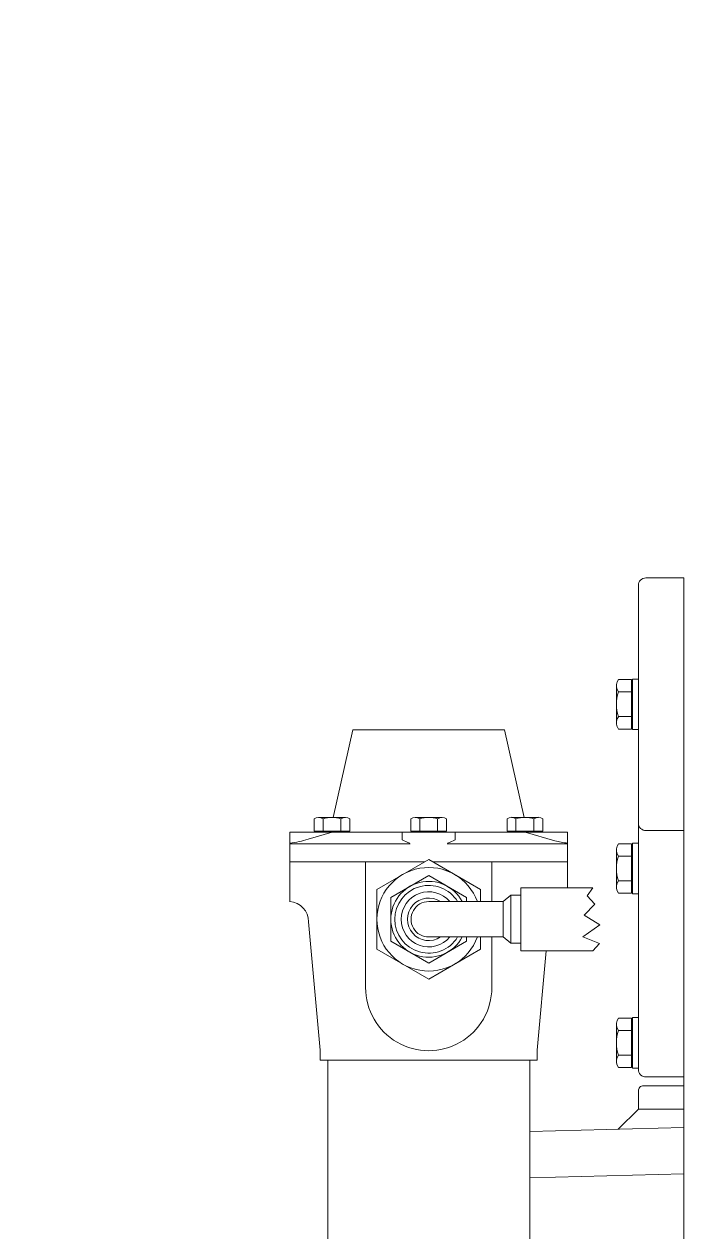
# Model space of a CAD drawing. Header units: millimetres. Extents: x 138823 to 235949, y -69097 to 9810.
# Drawn here: x 155032 to 155379, y -64681 to -64046 of the extents above; entities that cross this region are included whole.
import ezdxf

# ---------------------------------------------------------------- set-up
doc = ezdxf.new("R2010")
doc.units = ezdxf.units.MM
doc.layers.add('0 CASCO', color=7, linetype='Continuous')
doc.layers.add('18 MOTORES E GERADORES', color=14, linetype='Continuous')

msp = doc.modelspace()

# ---------------------------------------------------------------- linework, layer by layer
at = {"layer": '0 CASCO'}
msp.add_open_spline([(146126.82, -63082.43), (146215.2, -63369.66), (146379.47, -63903.54), (146662.98, -64639.71), (146952.93, -65272.76), (147256.1, -65825.61), (147575.41, -66312.18), (147907.4, -66748.12), (148141.96, -67015.25), (148256.81, -67146.05), (148433.31, -67217.62), (148727.39, -67336.86), (149267.37, -67517.24), (149866.81, -67690.32), (150582.08, -67853.22), (151284.25, -67971.53), (151973.43, -68053.78), (152654.36, -68110.1), (153543.21, -68165.07), (155031.62, -68229.81), (156745.07, -68300.69), (158569.82, -68359.4), (160341.66, -68398.49), (162120.51, -68415.91), (165904.25, -68415.58), (169966.48, -68414.49), (175373.8, -68418.02), (179241.25, -68353.49), (182508.18, -68358.73), (184198.21, -68343.7), (185099.59, -68311.19), (185777.92, -68270.41), (186463.78, -68206.91), (187165.87, -68113.71), (187764.5, -68007.52), (188457.23, -67861), (189171.48, -67681.5), (190011.86, -67437.72), (190763.31, -67194.39), (191465.34, -66941.61), (192112.93, -66674.24), (192717.78, -66369.93), (193303.42, -66005.52), (194045.73, -65461.3), (194777.19, -64875.13), (195509.51, -64332.91), (195966.55, -64029.98), (196376.02, -63801.44), (196709.38, -63650.83), (197110.89, -63519.82), (197514.32, -63423.58), (198015.82, -63322.47), (198542.47, -63229.63), (199173.55, -63150.26), (199598.12, -63107.99), (199854.89, -63082.43)], degree=3, knots=[0, 0, 0, 0, 901.347948, 1675.319997, 2364.677603, 2988.840142, 3564.913749, 4109.091785, 4631.178176, 4631.178176, 4631.178176, 5202.378251, 5582.891234, 6338.519578, 7073.266174, 7782.366384, 8473.718568, 9154.846991, 9831.879341, 11145.250803, 13624.165902, 14976.643804, 16622.243106, 18940.880075, 20313.267208, 27973.450232, 31127.646951, 36535.061714, 39576.620039, 40928.546533, 41604.908463, 42282.305172, 42966.969378, 43670.810001, 44406.445425, 44790.246915, 45794.849099, 46614.860763, 47415.011993, 48164.042526, 48852.838016, 49515.641376, 50192.856084, 50919.426916, 52275.645461, 53004.522816, 53652.759672, 53918.536496, 54410.868153, 54747.069908, 55184.163317, 55654.219696, 56281.932144, 56787.842028, 57561.948504, 57561.948504, 57561.948504, 57561.948504], dxfattribs=at)
at = {"layer": '18 MOTORES E GERADORES', "linetype": 'Continuous', "lineweight": 20}
for p, q in [((155378.8, -64337.23), (155358.89, -64337.23)), ((155378.8, -64337.23), (155378.8, -64599.34)), ((155378.8, -64337.64), (155378.8, -64728.46)), ((155354.91, -64341.21), (155354.91, -64595.35)), ((155343.36, -64393.82), (155343.36, -64413.36)), ((155343.75, -64391.82), (155344.48, -64390.56)), ((155351.33, -64390.56), (155344.48, -64390.56)), ((155351.33, -64390.56), (155351.33, -64416.61)), ((155351.33, -64392.31), (155351.86, -64392.31)), ((155354.91, -64390.32), (155351.86, -64390.32)), ((155351.86, -64416.86), (155351.86, -64390.32)), ((155344.48, -64397.08), (155351.33, -64397.08)), ((155344.48, -64410.1), (155351.33, -64410.1)), ((155204.93, -64416.99), (155194.59, -64462.98)), ((155204.93, -64416.99), (155284.55, -64416.99)), ((155284.55, -64416.99), (155294.89, -64462.98)), ((155344.48, -64416.61), (155343.75, -64415.35)), ((155344.48, -64416.61), (155351.33, -64416.61)), ((155351.33, -64414.87), (155351.86, -64414.87)), ((155354.91, -64416.86), (155351.86, -64416.86)), ((155184.51, -64463.79), (155184.51, -64470.28)), ((155186.87, -64462.98), (155201, -64462.98)), ((155189.22, -64463.79), (155189.22, -64470.28)), ((155198.64, -64463.79), (155198.64, -64470.28)), ((155203.35, -64463.79), (155203.35, -64470.28)), ((155235.32, -64463.79), (155235.32, -64470.28)), ((155237.67, -64462.98), (155251.81, -64462.98)), ((155240.03, -64463.79), (155240.03, -64470.28)), ((155249.45, -64463.79), (155249.45, -64470.28)), ((155254.16, -64463.79), (155254.16, -64470.28)), ((155285.9, -64463.79), (155285.9, -64470.28)), ((155288.25, -64462.98), (155302.39, -64462.98)), ((155290.61, -64463.79), (155290.61, -64470.28)), ((155300.03, -64463.79), (155300.03, -64470.28)), ((155304.74, -64463.79), (155304.74, -64470.28)), ((155171.75, -64507.27), (155171.75, -64470.8)), ((155317.73, -64470.8), (155171.75, -64470.8)), ((155181.41, -64474.41), (155193.99, -64470.8)), ((155184.51, -64470.28), (155203.35, -64470.28)), ((155185.26, -64470.28), (155185.26, -64470.8)), ((155202.61, -64470.28), (155202.61, -64470.8)), ((155230.86, -64470.8), (155230.86, -64474.74)), ((155235.32, -64470.28), (155254.16, -64470.28)), ((155236.06, -64470.28), (155236.06, -64470.8)), ((155253.42, -64470.28), (155253.42, -64470.8)), ((155258.62, -64470.8), (155258.62, -64474.74)), ((155285.9, -64470.28), (155304.74, -64470.28)), ((155286.64, -64470.28), (155286.64, -64470.8)), ((155311.07, -64475.27), (155295.5, -64470.8)), ((155304, -64470.28), (155304, -64470.8)), ((155317.73, -64499.94), (155317.73, -64470.8)), ((155378.8, -64469.94), (155358.89, -64469.94)), ((155235.03, -64476.87), (155171.75, -64476.87)), ((155254.45, -64476.87), (155317.73, -64476.87)), ((155343.75, -64478.08), (155344.48, -64476.82)), ((155351.33, -64476.82), (155344.48, -64476.82)), ((155351.33, -64476.82), (155351.33, -64502.88)), ((155351.86, -64503.12), (155351.86, -64476.58)), ((155354.91, -64476.58), (155351.86, -64476.58)), ((155343.36, -64480.08), (155343.36, -64499.62)), ((155344.48, -64483.34), (155351.33, -64483.34)), ((155351.33, -64478.57), (155351.86, -64478.57)), ((155242.49, -64486.41), (155171.75, -64486.41)), ((155211.56, -64486.41), (155211.56, -64552.36)), ((155217.54, -64500.82), (155244.74, -64485.11)), ((155244.74, -64485.11), (155271.95, -64500.82)), ((155317.73, -64486.41), (155247, -64486.41)), ((155277.92, -64486.41), (155277.92, -64507.24)), ((155224.83, -64505.03), (155244.74, -64493.54)), ((155244.74, -64493.54), (155264.65, -64505.03)), ((155344.48, -64496.36), (155351.33, -64496.36)), ((155217.54, -64532.23), (155217.54, -64500.82)), ((155271.95, -64507.24), (155271.95, -64500.82)), ((155293.18, -64499.94), (155293.18, -64533.11)), ((155330.9, -64499.94), (155293.18, -64499.94)), ((155344.48, -64502.88), (155343.75, -64501.62)), ((155344.48, -64502.88), (155351.33, -64502.88)), ((155351.33, -64501.13), (155351.86, -64501.13)), ((155224.83, -64528.02), (155224.83, -64505.03)), ((155244.74, -64507.24), (155283.89, -64507.24)), ((155264.65, -64507.24), (155264.65, -64505.03)), ((155283.89, -64507.24), (155287.87, -64503.92)), ((155283.89, -64507.24), (155283.89, -64525.82)), ((155287.87, -64503.92), (155287.87, -64529.13)), ((155287.87, -64503.92), (155293.18, -64503.92)), ((155354.91, -64503.12), (155351.86, -64503.12)), ((155181.6, -64517.86), (155187.68, -64585.33)), ((155244.74, -64539.51), (155224.83, -64528.02)), ((155244.74, -64525.82), (155283.89, -64525.82)), ((155264.65, -64528.02), (155244.74, -64539.51)), ((155264.65, -64525.82), (155264.65, -64528.02)), ((155271.95, -64525.82), (155271.95, -64532.23)), ((155277.92, -64525.82), (155277.92, -64552.36)), ((155283.89, -64525.82), (155287.87, -64529.13)), ((155244.74, -64547.94), (155217.54, -64532.23)), ((155271.95, -64532.23), (155244.74, -64547.94)), ((155287.87, -64529.13), (155293.18, -64529.13)), ((155330.9, -64533.11), (155293.18, -64533.11)), ((155306.51, -64533.11), (155301.81, -64585.33)), ((155343.36, -64571.65), (155343.36, -64591.19)), ((155343.75, -64569.65), (155344.48, -64568.4)), ((155351.33, -64568.4), (155344.48, -64568.4)), ((155351.33, -64568.4), (155351.33, -64594.45)), ((155351.33, -64570.14), (155351.86, -64570.14)), ((155351.86, -64594.69), (155351.86, -64568.15)), ((155354.91, -64568.15), (155351.86, -64568.15)), ((155344.48, -64574.91), (155351.33, -64574.91)), ((155187.68, -64585.33), (155187.68, -64590.54)), ((155301.81, -64585.33), (155301.81, -64590.54)), ((155187.68, -64590.54), (155301.81, -64590.54)), ((155191.66, -64907), (155191.66, -64590.54)), ((155297.83, -64907), (155297.83, -64590.54)), ((155344.48, -64587.93), (155351.33, -64587.93)), ((155344.48, -64594.45), (155343.75, -64593.19)), ((155344.48, -64594.45), (155351.33, -64594.45)), ((155351.33, -64592.7), (155351.86, -64592.7)), ((155354.91, -64594.69), (155351.86, -64594.69)), ((155378.8, -64603.98), (155357.56, -64603.98)), ((155358.89, -64599.34), (155378.8, -64599.34)), ((155378.8, -64603.98), (155378.8, -64728.46)), ((155354.91, -64606.63), (155354.91, -64616.23)), ((155344.36, -64626.78), (155354.91, -64616.23)), ((155378.8, -64616.23), (155354.91, -64616.23)), ((155378.8, -64625.88), (155297.83, -64628)), ((155378.79, -64650.22), (155297.83, -64652.34))]:
    msp.add_line(p, q, dxfattribs=at)
at = {"layer": '18 MOTORES E GERADORES', "linetype": 'Continuous', "lineweight": 20, "flags": 128}
msp.add_lwpolyline([(155330.9, -64499.94), (155328.03, -64504.29), (155332.04, -64508.57), (155326.42, -64514.36), (155334.71, -64519.52), (155325.71, -64525.76), (155334.53, -64529.32), (155330.9, -64533.11)], dxfattribs=at)
at = {"layer": '18 MOTORES E GERADORES', "linetype": 'Continuous', "lineweight": 20}
for centre, radius, start, end in [((155358.89, -64341.21), 3.98, 90.00002, 179.99997), ((155348.67, -64393.82), 5.3, 157.87885, 217.87894), ((155362.9, -64403.59), 19.54, 160.52902, 199.47131), ((155348.67, -64413.36), 5.3, 142.12149, 202.12153), ((155186.87, -64466.82), 3.84, 52.11992, 127.87981), ((155193.93, -64477.11), 14.13, 70.52879, 109.4713), ((155201, -64466.82), 3.84, 52.11992, 127.87981), ((155237.67, -64466.82), 3.84, 52.11992, 127.87981), ((155244.74, -64477.11), 14.13, 70.52879, 109.4713), ((155251.81, -64466.82), 3.84, 52.11992, 127.87981), ((155288.25, -64466.81), 3.84, 52.11992, 127.87981), ((155295.32, -64477.11), 14.13, 70.52879, 109.4713), ((155302.39, -64466.81), 3.84, 52.11992, 127.87981), ((155358.89, -64465.96), 3.98, 180, 270.00004), ((155165.53, -64424.83), 52.06, 276.86093, 287.75705), ((155244.74, -64450.39), 28.03, 240.3076, 249.23614), ((155244.74, -64450.39), 28.03, 290.76387, 299.69234), ((155323.95, -64424.83), 52.06, 255.67373, 263.13901), ((155348.67, -64480.08), 5.3, 157.87885, 217.87894), ((155362.9, -64489.85), 19.54, 160.52902, 199.47131), ((155244.74, -64516.53), 27.21, 19.96599, 340.03406), ((155348.67, -64499.62), 5.3, 142.12149, 202.12153), ((155244.74, -64516.53), 19.91, 27.81803, 332.18202), ((155244.74, -64516.53), 17.8, 31.46273, 328.53732), ((155244.74, -64516.53), 14.48, 39.9061, 320.0939), ((155170.99, -64517.86), 10.62, 0.00002, 85.87603), ((155244.74, -64516.53), 11.16, 56.32571, 303.67423), ((155244.74, -64516.53), 9.29, 89.99999, 270.00004), ((155244.74, -64552.36), 33.18, 179.99995, 359.99996), ((155348.67, -64571.65), 5.3, 157.87885, 217.87894), ((155362.9, -64581.42), 19.54, 160.52902, 199.47131), ((155348.67, -64591.19), 5.3, 142.12149, 202.12153), ((155358.89, -64595.35), 3.98, 180, 270.00004), ((155357.56, -64606.63), 2.65, 89.99999, 180)]:
    msp.add_arc(centre, radius, start, end, dxfattribs=at)

doc.saveas('drawing.dxf')
